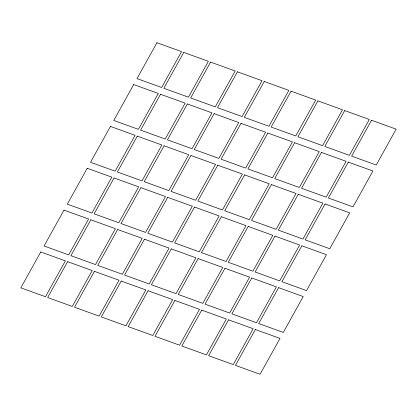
<?xml version="1.0" encoding="UTF-8"?>
<svg xmlns="http://www.w3.org/2000/svg" width="417" height="417" viewBox="0 0 417 417"><rect width="100%" height="100%" fill="white"/><g stroke="black" fill="none" stroke-linecap="round" stroke-linejoin="round"><path stroke-width="0.63" d="M40.762 251.972L20.85 287.845L45.463 296.737L65.38 260.865L40.762 251.972M63.994 210.121L44.082 245.994L68.696 254.886L88.612 219.014L63.994 210.121M87.226 168.27L67.314 204.142L91.933 213.035L111.845 177.168L87.226 168.27M110.458 126.419L90.546 162.291L115.165 171.189L135.077 135.317L110.458 126.419M133.695 84.573L113.778 120.44L138.397 129.338L158.309 93.465L133.695 84.573M156.928 42.722L137.011 78.594L161.629 87.487L181.541 51.614L156.928 42.722M67.59 261.662L47.674 297.535L72.292 306.427L92.204 270.56L67.59 261.662M90.823 219.816L70.911 255.684L95.524 264.581L115.436 228.709L90.823 219.816M114.055 177.965L94.143 213.838L118.756 222.73L138.668 186.858L114.055 177.965M137.287 136.114L117.375 171.986L141.988 180.879L161.9 145.007L137.287 136.114M160.519 94.263L140.607 130.135L165.221 139.028L185.132 103.155L160.519 94.263M183.751 52.412L163.839 88.284L188.453 97.177L208.37 61.309L183.751 52.412M94.414 271.358L74.502 307.23L99.116 316.122L119.033 280.25L94.414 271.358M117.646 229.506L97.734 265.379L122.348 274.271L142.265 238.399L117.646 229.506M140.878 187.655L120.966 223.528L145.585 232.42L165.497 196.553L140.878 187.655M164.11 145.804L144.199 181.676L168.817 190.574L188.729 154.702L164.11 145.804M187.348 103.958L167.431 139.831L192.049 148.723L211.961 112.851L187.348 103.958M210.58 62.107L190.663 97.979L215.281 106.872L235.193 70.999L210.58 62.107M121.243 281.048L101.326 316.92L125.944 325.818L145.856 289.945L121.243 281.048M144.475 239.202L124.563 275.069L149.177 283.967L169.088 248.094L144.475 239.202M167.707 197.35L147.795 233.223L172.409 242.115L192.32 206.243L167.707 197.35M190.939 155.499L171.027 191.372L195.641 200.264L215.553 164.392L190.939 155.499M214.171 113.648L194.259 149.521L218.873 158.413L238.785 122.546L214.171 113.648M237.403 71.797L217.492 107.669L242.105 116.567L262.022 80.695L237.403 71.797M148.066 290.743L128.155 326.615L152.768 335.508L172.685 299.635L148.066 290.743M171.298 248.892L151.387 284.764L176 293.657L195.917 257.784L171.298 248.892M194.53 207.04L174.619 242.913L199.237 251.805L219.149 215.938L194.53 207.04M217.763 165.195L197.851 201.062L222.47 209.959L242.381 174.087L217.763 165.195M241 123.343L221.083 159.216L245.702 168.108L265.613 132.236L241 123.343M264.232 81.492L244.315 117.365L268.934 126.257L288.845 90.385L264.232 81.492M174.895 300.433L154.978 336.305L179.597 345.203L199.508 309.331L174.895 300.433M198.127 258.587L178.215 294.454L202.829 303.352L222.741 267.479L198.127 258.587M221.359 216.736L201.447 252.608L226.061 261.501L245.973 225.628L221.359 216.736M244.591 174.885L224.68 210.757L249.293 219.65L269.205 183.777L244.591 174.885M267.823 133.033L247.912 168.906L272.525 177.798L292.437 141.931L267.823 133.033M291.056 91.182L271.144 127.055L295.757 135.952L315.674 100.08L291.056 91.182M201.719 310.128L181.807 346.001L206.42 354.893L226.337 319.021L201.719 310.128M224.951 268.277L205.039 304.149L229.652 313.042L249.569 277.169L224.951 268.277M248.183 226.426L228.271 262.298L252.89 271.196L272.801 235.324L248.183 226.426M271.415 184.58L251.503 220.447L276.122 229.345L296.034 193.472L271.415 184.58M294.652 142.729L274.735 178.601L299.354 187.494L319.266 151.621L294.652 142.729M317.884 100.878L297.967 136.75L322.586 145.642L342.498 109.77L317.884 100.878M228.547 319.823L208.63 355.691L233.249 364.588L253.161 328.716L228.547 319.823M251.779 277.972L231.868 313.845L256.481 322.737L276.393 286.865L251.779 277.972M275.012 236.121L255.1 271.993L279.713 280.886L299.625 245.014L275.012 236.121M298.244 194.27L278.332 230.142L302.945 239.035L322.857 203.162L298.244 194.27M321.476 152.419L301.564 188.291L326.177 197.184L346.089 161.316L321.476 152.419M344.708 110.573L324.796 146.44L349.41 155.338L369.326 119.465L344.708 110.573M255.371 329.513L235.459 365.386L260.072 374.278L279.989 338.406L255.371 329.513M278.603 287.662L258.691 323.535L283.305 332.427L303.222 296.56L278.603 287.662M301.835 245.811L281.923 281.683L306.542 290.581L326.454 254.709L301.835 245.811M325.067 203.965L305.155 239.832L329.774 248.73L349.686 212.858L325.067 203.965M348.304 162.114L328.387 197.986L353.006 206.879L372.918 171.006L348.304 162.114M371.537 120.263L351.62 156.135L376.238 165.028L396.15 129.155L371.537 120.263"/></g></svg>
